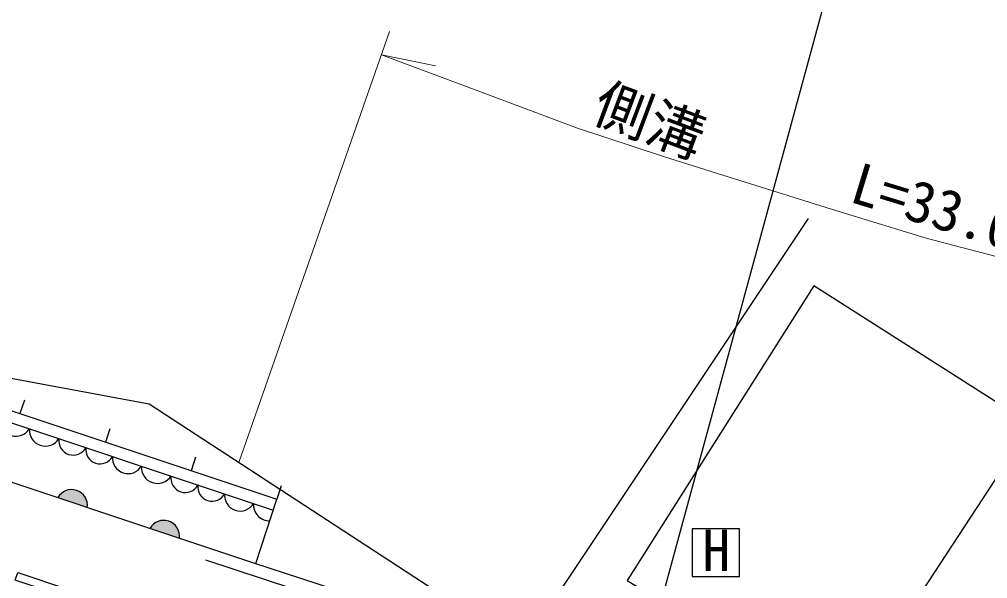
# Model space of a CAD drawing. Units: millimetres at full size, sheet at 1:1000; details may follow other scales. Extents: x 40000 to 680000, y 20000 to 380000.
# Drawn here: x 272846 to 315749, y 291827 to 316600 of the extents above; entities that cross this region are included whole.
import ezdxf
from ezdxf.enums import TextEntityAlignment as Align

# ---------------------------------------------------------------- set-up
doc = ezdxf.new("R2010")
doc.units = ezdxf.units.MM
doc.header["$LTSCALE"] = 1000
for name, color, linetype, lineweight in [('M-BGD', 7, 'Continuous', 25), ('M-BGD-EXST', 7, 'Continuous', 25), ('M-STR-HTXT', 7, 'Continuous', 13), ('M-STR-STRC', 7, 'Continuous', 25)]:
    doc.layers.add(name, color=color, linetype=linetype, lineweight=lineweight)
doc.styles.add('ＭＳ ゴシック', font='')
doc.styles.get('ＭＳ ゴシック').set_extended_font_data('MS Gothic')

msp = doc.modelspace()

# ---------------------------------------------------------------- hatches: boundary and pattern name
at = {"layer": 'M-BGD'}
for points in [[(274552, 295416), (275855, 294981, 0.82183)], [(278631, 294055), (279934, 293620, 0.82183)]]:
    msp.add_hatch(color=256, dxfattribs=at).paths.add_polyline_path(points)

# ---------------------------------------------------------------- linework, layer by layer
for p, q in [((273066, 299733), (272868, 299140)), ((276860, 298467), (276662, 297874)), ((280654, 297201), (280457, 296609)), ((284449, 295936), (284251, 295343)), ((283320, 292491), (284251, 295343))]:
    msp.add_line(p, q, dxfattribs=at)
for points in [[(197741, 342149), (198203, 340943), (198639, 339431), (199078, 337781), (199439, 336000), (199723, 334520), (200058, 332594), (200352, 330244), (200711, 327228), (201007, 324702), (201311, 322486), (284010, 294896), (284096, 294868)], [(198208, 342328), (198678, 341102), (199121, 339564), (199565, 337895), (199930, 336096), (200215, 334610), (200553, 332668), (200848, 330304), (201207, 327286), (201503, 324765), (201764, 322862), (284167, 295371), (284251, 295343)], [(307791, 307776), (295126, 288772), (278593, 299561), (268638, 301401), (251714, 312329), (248338, 307673), (234829, 316231), (237382, 320307), (220193, 330287), (217791, 326744), (206224, 334585), (206644, 335347), (204014, 337099), (206263, 341099)], [(152097, 336600), (176289, 328337), (178471, 328135), (180199, 327943), (185095, 326144), (189246, 323962), (192500, 322790), (283226, 292522), (298013, 287694)], [(329924, 302461), (322474, 290831), (320922, 289319), (318854, 288138), (317000, 287302), (315358, 286755), (313134, 286217), (310975, 285786), (308417, 285534), (305426, 285462), (302654, 285426), (300462, 285766), (297739, 287160), (281108, 292639)]]:
    msp.add_lwpolyline(points, dxfattribs=at)
for points in [[(309374, 285959), (317689, 298657), (308053, 304793), (299776, 291745), (300864, 291085), (299815, 289454), (303079, 287318), (304361, 289027)], [(277087, 290651), (276976, 290320), (272665, 291760), (272776, 292092)]]:
    msp.add_lwpolyline(points, close=True, dxfattribs=at)
for centre, radius, start, end in [((272698, 298825), 691, 173.827, 329.2745), ((273995, 298405), 706, 174.6149, 328.4866), ((275233, 297941), 643, 171.4972, 331.6044), ((276421, 297540), 630, 171.2419, 331.8596), ((277664, 297168), 691, 173.827, 329.2745), ((278961, 296749), 706, 174.6149, 328.4866), ((280198, 296285), 643, 171.4972, 331.6044), ((275161, 295070), 700, 352.7213, 150.3795), ((281387, 295883), 630, 171.2419, 331.8596), ((282630, 295511), 691, 173.827, 329.2745), ((283927, 295092), 706, 174.6149, 271.0004), ((279240, 293709), 700, 352.7213, 150.3795)]:
    msp.add_arc(centre, radius, start, end, dxfattribs=at)
at = {"layer": 'M-BGD-EXST'}
for p, q in [((304750, 294026), (302650, 294026)), ((302650, 294026), (302650, 291926)), ((304750, 291926), (304750, 294026)), ((302650, 291926), (304750, 291926))]:
    msp.add_line(p, q, dxfattribs=at)
at = {"layer": 'M-STR-HTXT'}
for p, q in [((289248, 316070), (282572, 296965)), ((288885, 315031), (291291, 314542))]:
    msp.add_line(p, q, dxfattribs=at)
msp.add_lwpolyline([(288885, 315031), (294153, 313062), (297532, 311793), (301384, 310524), (304526, 309535), (309067, 308115), (313021, 306907), (316124, 306094), (319649, 305130), (322751, 304558), (325372, 304318), (329659, 304189)], dxfattribs=at)
at = {"layer": 'M-STR-STRC'}
msp.add_line((300073, 286383), (310534, 324718), dxfattribs=at)

# ---------------------------------------------------------------- texts
at = {"layer": 'M-BGD-EXST', "style": 'ＭＳ ゴシック'}
msp.add_text('H', height=1833, dxfattribs=at).set_placement((303103, 291618), align=Align.BOTTOM_LEFT)
at = {"layer": 'M-STR-HTXT', "style": 'ＭＳ ゴシック'}
for s, rotation, p in [('側溝', 339.415, (297928, 311644)), ('L=33.0', 343.007, (309398, 308014))]:
    msp.add_text(s, height=1833, rotation=rotation, dxfattribs=at).set_placement(p, align=Align.BOTTOM_LEFT)

doc.saveas('drawing.dxf')
